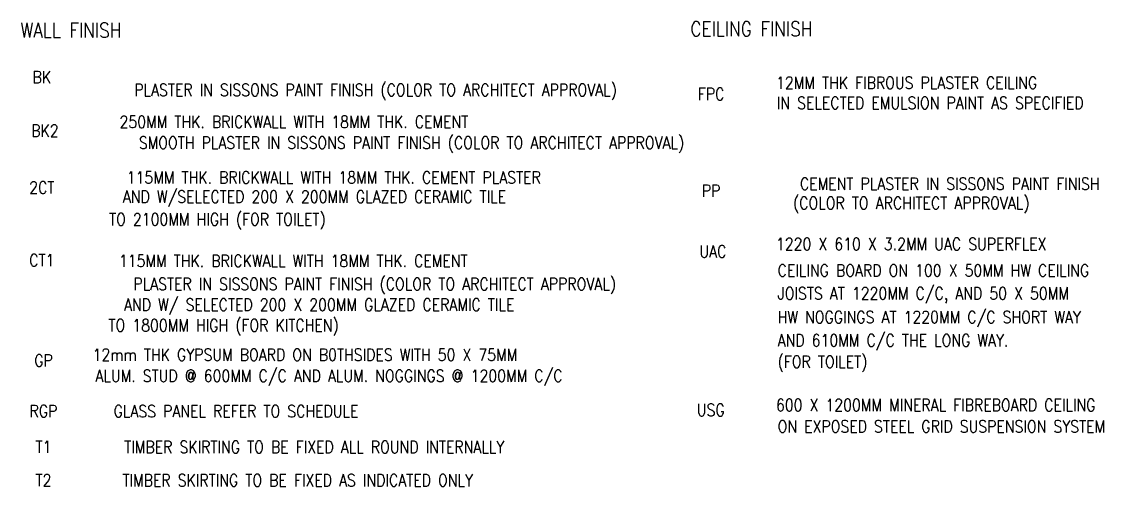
# Model space of a CAD drawing. Extents: x 2266480 to 2405436, y -858634 to -757865.
# Drawn here: x 2295298 to 2317589, y -857777 to -848202 of the extents above; entities that cross this region are included whole.
import ezdxf
from ezdxf.enums import TextEntityAlignment as Align

# ---------------------------------------------------------------- set-up
doc = ezdxf.new("R2010")
doc.units = 0
doc.header["$LTSCALE"] = 10
doc.header["$MEASUREMENT"] = 0
doc.layers.add('T50', color=4, linetype='CONTINUOUS')
doc.styles.add('ROMANS', font='romans')

msp = doc.modelspace()

# ---------------------------------------------------------------- texts
at = {"layer": 'T50', "color": 0, "style": 'ROMANS', "width": 0.85}
for s, height, p in [('WALL FINISH', 300, (2296314.2, -848378.6, 1895.1)), ('CEILING FINISH', 300, (2310335.9, -848352, 1895.1)), ('BK', 250, (2295713.8, -849344.9, 1895.1)), ('PLASTER IN SISSONS PAINT FINISH (COLOR TO ARCHITECT APPROVAL)', 250, (2302591.5, -849627, 1895.1)), ('FPC', 250, (2309506.5, -849692.9, 1895.1)), ('250MM THK. BRICKWALL WITH 18MM THK. CEMENT', 250, (2300908.7, -850267.3, 1895.1)), ('BK2', 250, (2295778.2, -850449.4, 1895.1)), ('SMOOTH PLASTER IN SISSONS PAINT FINISH (COLOR TO ARCHITECT APPROVAL)', 250, (2303331.8, -850714.4, 1895.1)), ('115MM THK. BRICKWALL WITH 18MM THK. CEMENT PLASTER', 250, (2301730.2, -851412.7, 1895.1)), ('2CT', 250, (2295713.8, -851619.6, 1895.1)), ('CEMENT PLASTER IN SISSONS PAINT FINISH ', 250, (2314497, -851542.7, 1895.1)), ('AND W/SELECTED 200 X 200MM GLAZED CERAMIC TILE', 250, (2301332, -851827.2, 1895.1)), ('PP', 250, (2309506.5, -851686.3, 1895.1)), ('(COLOR TO ARCHITECT APPROVAL)', 250, (2313630.7, -851956.8, 1895.1)), ('TO 2100MM HIGH (FOR TOILET)', 250, (2299330.7, -852292.8, 1895.1)), ('CT1', 250, (2295713.8, -853117.5, 1895.1)), ('115MM THK. BRICKWALL WITH 18MM THK. CEMENT', 250, (2300894.8, -853131.7, 1895.1)), ('PLASTER IN SISSONS PAINT FINISH (COLOR TO ARCHITECT APPROVAL)', 250, (2302573.1, -853625.6, 1895.1)), ('AND W/ SELECTED 200 X 200MM GLAZED CERAMIC TILE', 250, (2301429.8, -854052.3, 1895.1)), ('TO 1800MM HIGH (FOR KITCHEN)', 250, (2299459.4, -854475.5, 1895.1)), ('RGP', 250, (2295747.9, -856225.8, 1895.1)), ('GLASS PANEL REFER TO SCHEDULE', 250, (2299716, -856227.9, 1895.1)), ('T1', 250, (2295747.9, -856964, 1895.1)), ('TIMBER SKIRTING TO BE FIXED ALL ROUND INTERNALLY', 250, (2301327.9, -856966.1, 1895.1)), ('T2', 250, (2295747.9, -857649.4, 1895.1)), ('TIMBER SKIRTING TO BE FIXED AS INDICATED ONLY', 250, (2300986.9, -857651.5, 1895.1))]:
    msp.add_text(s, height=height, dxfattribs=at).set_placement(p, align=Align.MIDDLE)
for s, p in [('12MM THK FIBROUS PLASTER CEILING ', (2310843.8, -849587)), ('IN SELECTED EMULSION PAINT AS SPECIFIED ', (2310860.1, -850002.3)), ('UAC', (2309265.1, -853061.4)), ('1220 X 610 X 3.2MM UAC SUPERFLEX', (2310842.8, -852909.2)), ('CEILING BOARD ON 100 X 50MM HW CEILING', (2310877.5, -853454.2)), ('JOISTS AT 1220MM C/C, AND 50 X 50MM', (2310877.5, -853925.4)), ('HW NOGGINGS AT 1220MM C/C SHORT WAY', (2310877.5, -854414.8)), ('AND 610MM C/C THE LONG WAY.', (2310877.5, -854893.7)), ('12mm THK GYPSUM BOARD ON B0THSIDES WITH 50 X 75MM ', (2296759.8, -855190.2)), ('(FOR TOILET)', (2310877.5, -855334)), ('ALUM. STUD @ 600MM C/C AND ALUM. NOGGINGS @ 1200MM C/C', (2296819.3, -855624.5)), ('600 X 1200MM MINERAL FIBREBOARD CEILING', (2310842.8, -856225.7)), ('USG', (2309211.6, -856327.8)), ('ON EXPOSED STEEL GRID SUSPENSION SYSTEM', (2310877.5, -856667.2))]:
    msp.add_text(s, height=250, dxfattribs=at).set_placement(p)
msp.add_text('GP', height=250, dxfattribs=at).set_placement((2295749.4, -855184.1, -12914.3), align=Align.MIDDLE_CENTER)

doc.saveas('drawing.dxf')
